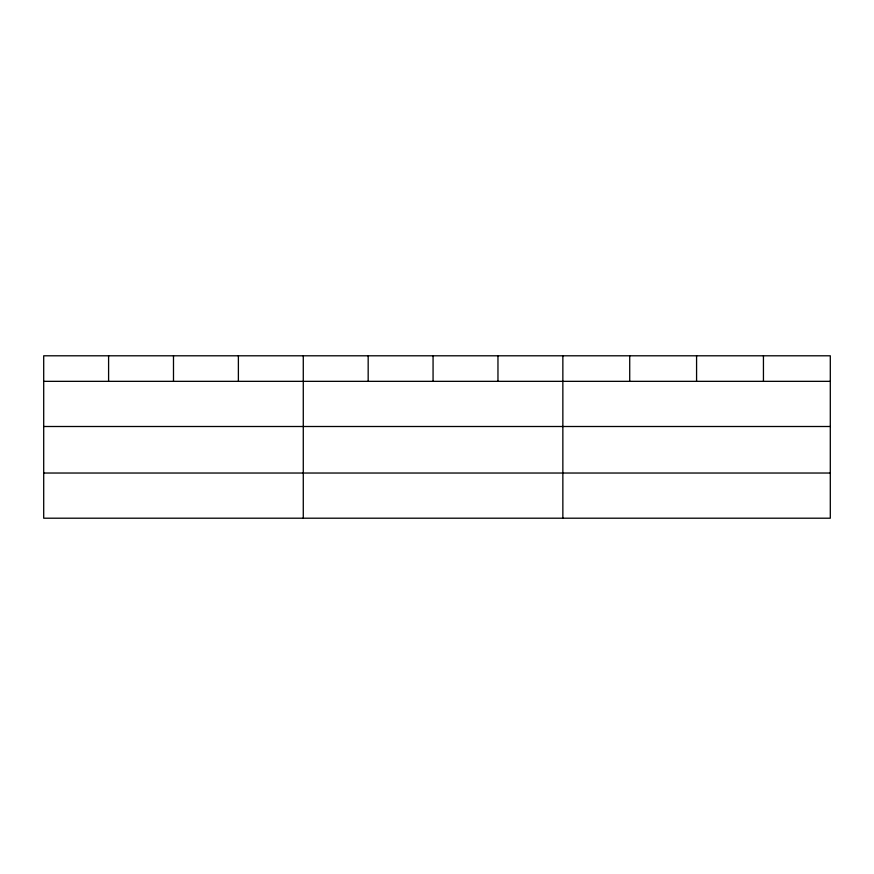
<?xml version="1.0" encoding="UTF-8"?>
<svg xmlns="http://www.w3.org/2000/svg" width="874" height="874" viewBox="0 0 874 874"><rect width="100%" height="100%" fill="white"/><g stroke="black" fill="none" stroke-linecap="round" stroke-linejoin="round"><path stroke-width="1.31" d="M830.3 426.501L830.3 355.794L43.7 355.794L43.7 518.206L830.3 518.206L830.3 426.501L43.7 426.501M43.7 381.337L830.3 381.337M43.7 473.031L830.3 473.031M763.439 355.794L763.439 381.337M696.578 355.794L696.578 381.337M629.717 355.794L629.717 381.337M562.856 355.794L562.856 518.206M497.962 355.794L497.962 381.337M433.067 355.794L433.067 381.337M368.173 355.794L368.173 381.337M303.278 355.794L303.278 518.206M238.383 355.794L238.383 381.337M173.489 355.794L173.489 381.337M108.595 355.794L108.595 381.337"/></g></svg>
